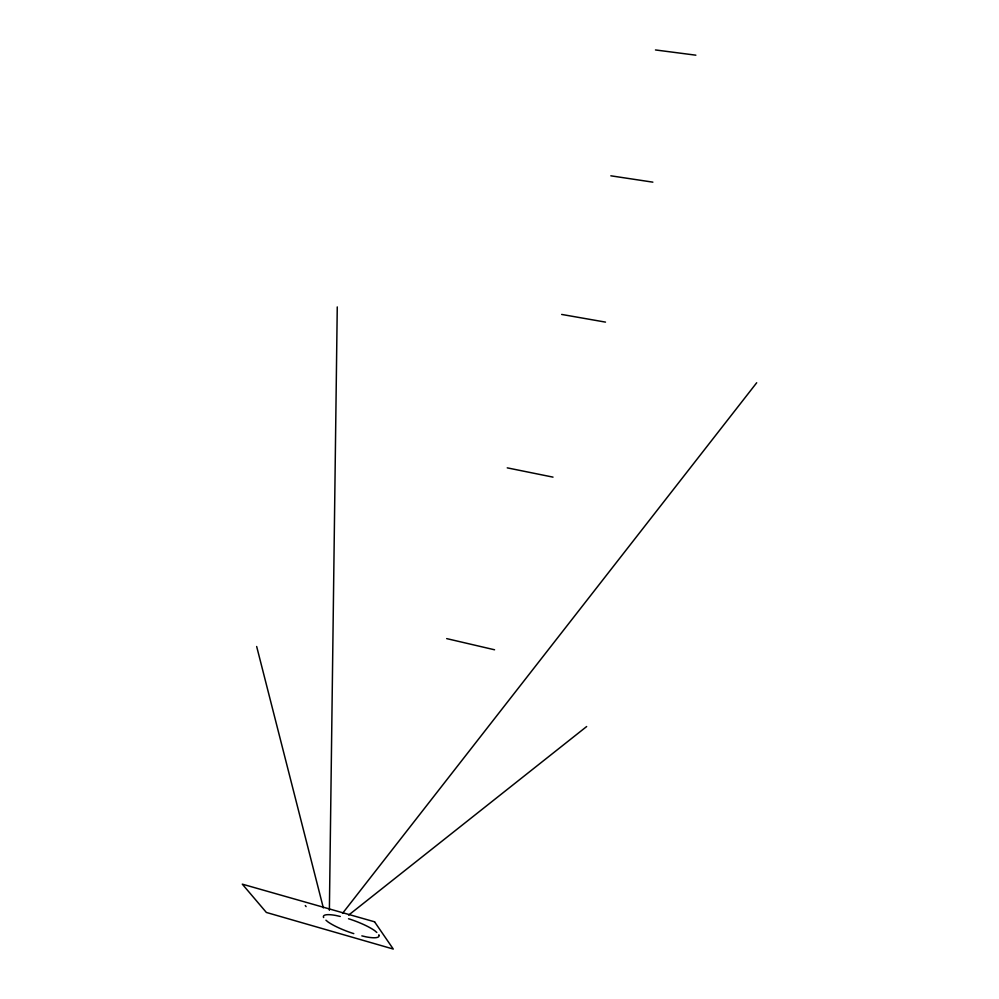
<?xml version="1.0" encoding="UTF-8"?>
<svg xmlns="http://www.w3.org/2000/svg" width="999" height="999" viewBox="0 0 999 999"><rect width="100%" height="100%" fill="white"/><g stroke="black" fill="none" stroke-linecap="round" stroke-linejoin="round"><path stroke-width="1.5" d="M329.383 910.289L337.262 306.93M378.871 934.827L378.871 935.114M342.532 913.361L756.705 382.754M348.651 915.084L586.663 726.535M655.469 49.95L695.866 55.182M610.839 175.812L652.871 182.155M561.663 314.435L605.494 322.115M507.242 467.857L553.021 477.135M340.272 916.47L335.864 915.471A29.508 6.219 19.7 0 0 323.439 917.169L323.676 917.532M361.838 935.876L366.171 936.875A29.508 6.219 19.7 0 0 379.071 935.464M446.678 638.611L494.567 649.787M348.526 918.768L349.737 919.117A29.508 6.219 19.7 0 1 374.787 930.718L376.823 932.467M353.796 933.615L352.61 933.266A29.508 6.219 19.7 0 1 328.034 921.952L325.924 920.216M305.269 905.556L306.094 906.605M256.668 646.503L323.339 907.891M374.563 921.802L242.295 884.152L266.358 912.449L393.269 949.05L374.563 921.802"/></g></svg>
